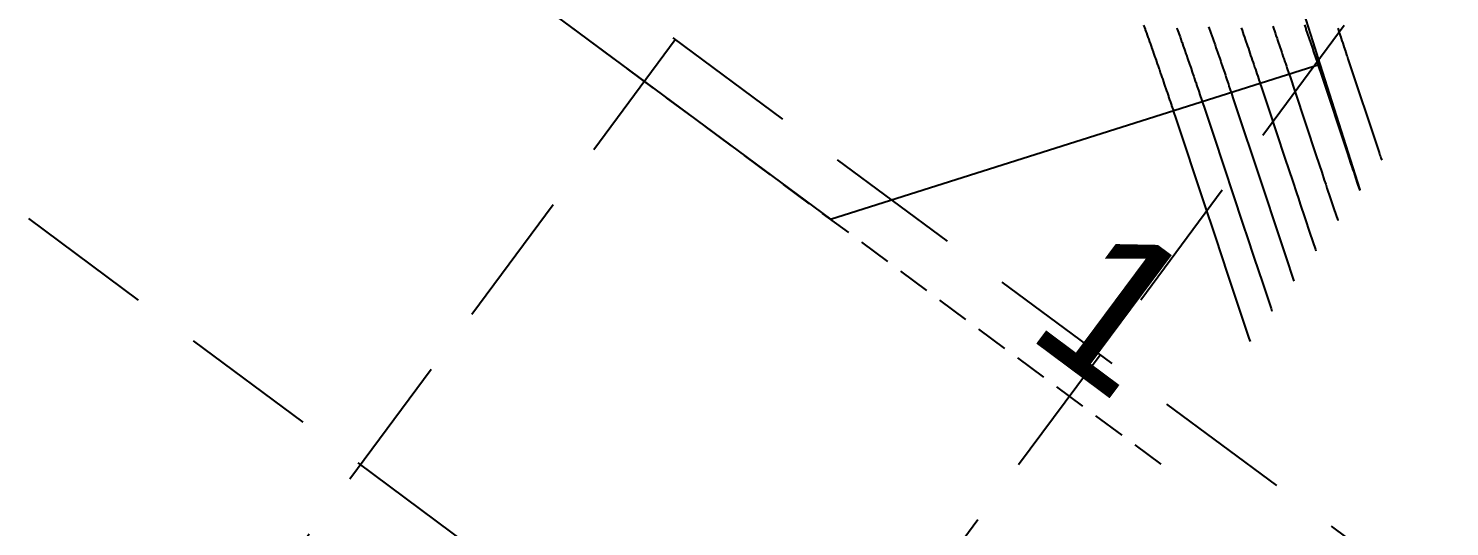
# Model space of a CAD drawing. Header units: feet. Extents: x 2260 to 6199, y 3666 to 7344.
# Drawn here: x 4883.5 to 5023.9, y 4143.7 to 4192.9 of the extents above; entities that cross this region are included whole.
import ezdxf
from ezdxf.enums import TextEntityAlignment as Align

# ---------------------------------------------------------------- set-up
doc = ezdxf.new("R2010")
doc.units = ezdxf.units.FT
doc.header["$LTSCALE"] = 40
doc.header["$MEASUREMENT"] = 0
doc.linetypes.add('HIDDEN', pattern=[0.375, 0.25, -0.125])
doc.linetypes.add('TIGHT', pattern=[0.12, 0.08, -0.04])
for name, color, linetype in [('ESMT-LINE', 6, 'TIGHT'), ('GRID', 254, 'HIDDEN'), ('LOT-NOS', 4, 'CONTINUOUS'), ('lots-line', 4, 'CONTINUOUS'), ('PC', 43, 'CONTINUOUS'), ('POND', 5, 'CONTINUOUS'), ('ST-ROW', 2, 'CONTINUOUS')]:
    doc.layers.add(name, color=color, linetype=linetype)
doc.styles.get("Standard").update_dxf_attribs({"font": 'ARIAL.TTF'})

msp = doc.modelspace()

# ---------------------------------------------------------------- hatches: boundary and pattern name
at = {"layer": 'POND'}
h = msp.add_hatch(dxfattribs=at)
h.set_pattern_fill('ANSI31', color=256, scale=60, style=0)
edge = h.paths.add_edge_path()
edge.add_line((4863.35, 6262.33), (4832.61, 6283.58))
edge.add_line((4832.61, 6283.58), (4828.95, 6094.85))
edge.add_line((4828.95, 6094.85), (4828.26, 6021.94))
edge.add_line((4828.26, 6021.94), (4847.63, 5898.39))
edge.add_line((4847.63, 5898.39), (4848.09, 5787.7))
edge.add_line((4848.09, 5787.7), (4853.68, 5749.38))
edge.add_line((4853.68, 5749.38), (4869.8, 5688.77))
edge.add_line((4869.8, 5688.77), (4874.38, 5637.74))
edge.add_line((4874.38, 5637.74), (4884.84, 5598.23))
edge.add_line((4884.84, 5598.23), (4879.89, 5563.29))
edge.add_line((4879.89, 5563.29), (4875.07, 5535.8))
edge.add_line((4875.07, 5535.8), (4886.83, 5492.93))
edge.add_line((4886.83, 5492.93), (4883.05, 5458.46))
edge.add_line((4883.05, 5458.46), (4889.3, 5416.55))
edge.add_line((4889.3, 5416.55), (4906.43, 5313.8))
edge.add_line((4906.43, 5313.8), (4892, 5244.12))
edge.add_line((4892, 5244.12), (4898.16, 5209.04))
edge.add_line((4898.16, 5209.04), (4893.39, 5196.19))
edge.add_line((4893.39, 5196.19), (4908.41, 5098.29))
edge.add_line((4908.41, 5098.29), (4924.31, 5022.58))
edge.add_line((4924.31, 5022.58), (4923.27, 4983.4))
edge.add_line((4923.27, 4983.4), (4937.52, 4964.85))
edge.add_line((4937.52, 4964.85), (4969.27, 4921.35))
edge.add_line((4969.27, 4921.35), (4967.62, 4860.73))
edge.add_line((4967.62, 4860.73), (4960.16, 4836.43))
edge.add_line((4960.16, 4836.43), (4955.17, 4822.59))
edge.add_line((4955.17, 4822.59), (4971.99, 4795.47))
edge.add_line((4971.99, 4795.47), (4979.84, 4773.67))
edge.add_line((4979.84, 4773.67), (4989.69, 4738.4))
edge.add_line((4989.69, 4738.4), (4988.66, 4699.21))
edge.add_line((4988.66, 4699.21), (4985.5, 4689.56))
edge.add_line((4985.5, 4689.56), (4978.63, 4658.69))
edge.add_line((4978.63, 4658.69), (4976.82, 4640.05))
edge.add_line((4976.82, 4640.05), (4998.82, 4615.76))
edge.add_line((4998.82, 4615.76), (5014.41, 4588.23))
edge.add_line((5014.41, 4588.23), (5041.93, 4510.34))
edge.add_line((5041.93, 4510.34), (5037.43, 4487.52))
edge.add_line((5037.43, 4487.52), (5039.13, 4428.44))
edge.add_line((5039.13, 4428.44), (5050.17, 4396.85))
edge.add_line((5050.17, 4396.85), (5077.99, 4337.7))
edge.add_line((5077.99, 4337.7), (5172.27, 4069.55))
edge.add_line((5172.27, 4069.55), (5191.8, 4095.13))
edge.add_line((5191.8, 4095.13), (5125.44, 4396.17))
edge.add_line((5125.44, 4396.17), (5117.34, 4487.53))
edge.add_line((5117.34, 4487.53), (5073.41, 4643.97))
edge.add_line((5073.41, 4643.97), (5064.9, 4695.71))
edge.add_line((5064.9, 4695.71), (5032.39, 4796.89))
edge.add_line((5032.39, 4796.89), (5027.79, 4859.49))
edge.add_line((5027.79, 4859.49), (5015.99, 4975.61))
edge.add_line((5015.99, 4975.61), (4999.41, 5007.17))
edge.add_line((4999.41, 5007.17), (4995.84, 5066.28))
edge.add_line((4995.84, 5066.28), (4938.69, 5327.03))
edge.add_line((4938.69, 5327.03), (4957.4, 5595.01))
edge.add_line((4957.4, 5595.01), (4940.45, 5946.72))
edge.add_line((4940.45, 5946.72), (4931.05, 6032.46))
edge.add_line((4931.05, 6032.46), (4906.39, 6095.71))
edge.add_line((4906.39, 6095.71), (4865.82, 6172.04))
edge.add_line((4865.82, 6172.04), (4864.54, 6247.04))

# ---------------------------------------------------------------- linework, layer by layer
at = {"layer": 'ESMT-LINE', "color": 7}
msp.add_line((4995.37, 4149.89), (4533.75, 4491.53), dxfattribs=at)
at = {"layer": 'GRID', "linetype": 'HIDDEN', "ltscale": 1.35}
for p, q in [((2555.76, 5964.68), (5158.19, 4035.51)), ((2524.64, 5922.7), (5127.07, 3993.53)), ((5912.1, 5493.18), (4822.91, 4023.88)), ((5954.07, 5462.07), (4864.89, 3992.77))]:
    msp.add_line(p, q, dxfattribs=at)
at = {"layer": 'lots-line', "color": 7}
for p, q in [((4533.75, 4491.53), (4962.71, 4174.06)), ((4962.71, 4174.06), (5011.1, 4189.37))]:
    msp.add_line(p, q, dxfattribs=at)
at = {"layer": 'PC', "color": 43, "flags": 128}
for points, elevation in [([(4993.65, 4193.22), (4993.8, 4192.82), (4993.81, 4192.77), (4993.95, 4192.37), (4993.97, 4192.33), (4994.11, 4191.93), (4994.13, 4191.89), (4994.27, 4191.49), (4994.28, 4191.45), (4994.42, 4191.05), (4994.44, 4191), (4994.58, 4190.6), (4994.59, 4190.56), (4994.73, 4190.16), (4994.87, 4189.76), (4994.89, 4189.72), (4995.03, 4189.31), (4995.04, 4189.27), (4995.18, 4188.87), (4995.2, 4188.83), (4995.33, 4188.42), (4995.35, 4188.38), (4995.49, 4187.98), (4995.5, 4187.94), (4995.64, 4187.53), (4995.65, 4187.49), (4995.79, 4187.09), (4995.8, 4187.05), (4995.94, 4186.64), (4995.96, 4186.6), (4996.09, 4186.2), (4996.11, 4186.16), (4996.24, 4185.75), (4996.26, 4185.71), (4996.39, 4185.31), (4996.41, 4185.27), (4996.55, 4184.85), (4996.56, 4184.81), (4996.59, 4184.71), (4996.61, 4184.67), (4996.82, 4184.02), (4998.08, 4180.25), (4998.35, 4179.43), (4999.8, 4175.09), (5000.51, 4172.94), (5000.87, 4171.86), (5001.21, 4170.85), (5002.07, 4168.24), (5003.03, 4165.39), (5004.05, 4162.32), (5004.16, 4161.98)], 538), ([(4996.93, 4192.95), (4996.97, 4192.84), (4997.09, 4192.5), (4997.13, 4192.39), (4997.25, 4192.06), (4997.29, 4191.95), (4997.4, 4191.61), (4997.44, 4191.5), (4997.56, 4191.16), (4997.68, 4190.82), (4997.72, 4190.72), (4997.83, 4190.38), (4997.87, 4190.27), (4997.99, 4189.93), (4998.02, 4189.82), (4998.14, 4189.48), (4998.18, 4189.38), (4998.3, 4189.03), (4998.33, 4188.93), (4998.45, 4188.59), (4998.49, 4188.48), (4998.6, 4188.14), (4998.64, 4188.03), (4998.75, 4187.69), (4998.79, 4187.59), (4998.91, 4187.24), (4998.94, 4187.14), (4999.06, 4186.79), (4999.09, 4186.69), (4999.21, 4186.35), (4999.24, 4186.24), (4999.36, 4185.89), (4999.4, 4185.78), (4999.43, 4185.69), (4999.46, 4185.59), (4999.65, 4185.04), (5000.7, 4181.86), (5001.44, 4179.65), (5002.66, 4175.99), (5003.26, 4174.18), (5003.56, 4173.28), (5003.85, 4172.42), (5004.58, 4170.23), (5005.38, 4167.82), (5006.24, 4165.23), (5006.33, 4164.97)], 539), ([(5000.07, 4193.07), (5000.13, 4192.89), (5000.23, 4192.62), (5000.29, 4192.44), (5000.39, 4192.17), (5000.48, 4191.89), (5000.54, 4191.72), (5000.64, 4191.44), (5000.7, 4191.27), (5000.79, 4190.99), (5000.85, 4190.82), (5000.95, 4190.54), (5001.01, 4190.37), (5001.11, 4190.09), (5001.16, 4189.92), (5001.26, 4189.64), (5001.32, 4189.47), (5001.41, 4189.19), (5001.47, 4189.02), (5001.57, 4188.74), (5001.63, 4188.57), (5001.72, 4188.29), (5001.78, 4188.12), (5001.87, 4187.84), (5001.93, 4187.66), (5002.02, 4187.38), (5002.08, 4187.21), (5002.18, 4186.92), (5002.24, 4186.75), (5002.26, 4186.68), (5002.32, 4186.51), (5002.47, 4186.06), (5003.33, 4183.47), (5004.53, 4179.87), (5005.52, 4176.9), (5006.01, 4175.42), (5006.25, 4174.69), (5006.48, 4173.99), (5007.08, 4172.21), (5007.73, 4170.25), (5008.43, 4168.14), (5008.49, 4167.95)], 540), ([(5003.29, 4192.96), (5003.37, 4192.72), (5003.44, 4192.5), (5003.53, 4192.27), (5003.6, 4192.05), (5003.68, 4191.81), (5003.76, 4191.6), (5003.84, 4191.36), (5003.91, 4191.15), (5004, 4190.91), (5004.07, 4190.69), (5004.15, 4190.45), (5004.22, 4190.24), (5004.31, 4190), (5004.38, 4189.78), (5004.46, 4189.55), (5004.53, 4189.33), (5004.61, 4189.09), (5004.69, 4188.88), (5004.77, 4188.64), (5004.84, 4188.42), (5004.92, 4188.19), (5004.99, 4187.96), (5005.07, 4187.72), (5005.09, 4187.67), (5005.17, 4187.43), (5005.29, 4187.08), (5005.96, 4185.08), (5007.61, 4180.09), (5008.38, 4177.8), (5008.76, 4176.67), (5008.95, 4176.1), (5009.12, 4175.56), (5009.58, 4174.19), (5010.08, 4172.67), (5010.62, 4171.06), (5010.66, 4170.94)], 541), ([(5006.41, 4193.11), (5006.51, 4192.81), (5006.57, 4192.66), (5006.67, 4192.35), (5006.72, 4192.2), (5006.83, 4191.9), (5006.88, 4191.74), (5006.98, 4191.44), (5007.04, 4191.29), (5007.14, 4190.98), (5007.19, 4190.83), (5007.29, 4190.53), (5007.35, 4190.38), (5007.45, 4190.07), (5007.5, 4189.92), (5007.6, 4189.61), (5007.66, 4189.46), (5007.76, 4189.16), (5007.81, 4189), (5007.91, 4188.7), (5007.93, 4188.66), (5008.03, 4188.35), (5008.11, 4188.11), (5008.58, 4186.69), (5010.7, 4180.32), (5011.24, 4178.71), (5011.5, 4177.91), (5011.64, 4177.51), (5011.76, 4177.13), (5012.08, 4176.17), (5012.44, 4175.1), (5012.82, 4173.97), (5012.83, 4173.92)], 542), ([(5009.53, 4193.26), (5009.66, 4192.89), (5009.69, 4192.8), (5009.82, 4192.43), (5009.85, 4192.34), (5009.97, 4191.97), (5010, 4191.88), (5010.13, 4191.51), (5010.16, 4191.42), (5010.29, 4191.05), (5010.32, 4190.96), (5010.44, 4190.59), (5010.47, 4190.5), (5010.6, 4190.13), (5010.63, 4190.04), (5010.75, 4189.67), (5010.76, 4189.64), (5010.88, 4189.27), (5010.93, 4189.13), (5011.21, 4188.3), (5013.79, 4180.54), (5014.1, 4179.61), (5014.25, 4179.15), (5014.33, 4178.92), (5014.4, 4178.7), (5014.59, 4178.15), (5014.79, 4177.53), (5015, 4176.91)], 543), ([(5012.82, 4192.93), (5012.96, 4192.49), (5012.97, 4192.46), (5013.12, 4192.03), (5013.13, 4192), (5013.28, 4191.57), (5013.29, 4191.54), (5013.43, 4191.1), (5013.44, 4191.08), (5013.59, 4190.64), (5013.59, 4190.63), (5013.74, 4190.19), (5013.75, 4190.15), (5013.83, 4189.91), (5016.88, 4180.76), (5016.96, 4180.52), (5017, 4180.39), (5017.02, 4180.33), (5017.04, 4180.27), (5017.09, 4180.13), (5017.14, 4179.96), (5017.17, 4179.89)], 544)]:
    msp.add_lwpolyline(points, dxfattribs=dict(at, elevation=elevation))
at = {"layer": 'ST-ROW', "color": 7}
msp.add_line((5015.03, 4176.95), (5011.1, 4189.37), dxfattribs=at)
msp.add_arc((4565.37, 4048.39), 467.5, 17.5517, 53.3765, dxfattribs=at)

# ---------------------------------------------------------------- texts
at = {"layer": 'LOT-NOS', "color": 7}
msp.add_text('1', height=15, rotation=323.3354, dxfattribs=at).set_placement((4990.91, 4165.27), align=Align.MIDDLE_CENTER)

doc.saveas('drawing.dxf')
